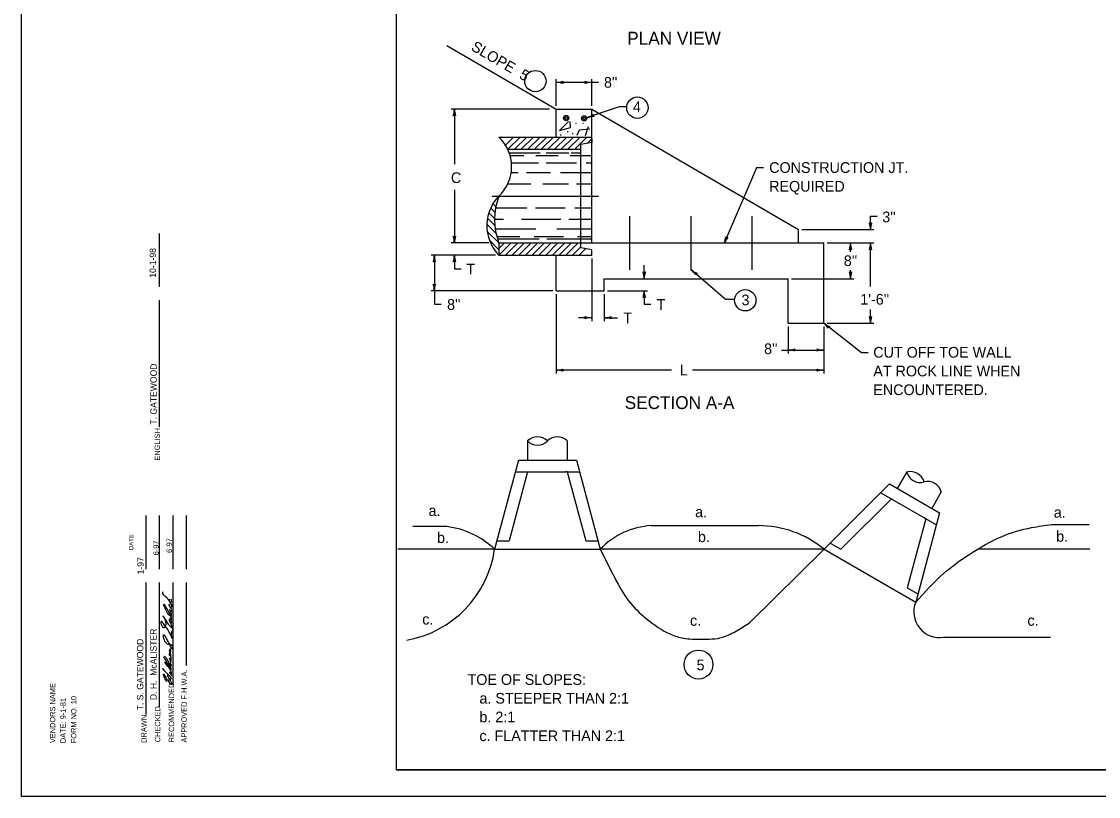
# Model space of a CAD drawing. Extents: x 1000 to 1036.3, y 1000 to 1022.
# Drawn here: x 1000 to 1020.13, y 1000 to 1014.48 of the extents above; entities that cross this region are included whole.
import ezdxf

# ---------------------------------------------------------------- set-up
doc = ezdxf.new("R2010")
doc.units = 0
for name, color, linetype in [('Level 1', 7, 'Continuous'), ('Level 10', 7, 'Continuous'), ('Level 11', 7, 'Continuous')]:
    doc.layers.add(name, color=color, linetype=linetype)

msp = doc.modelspace()

# ---------------------------------------------------------------- linework, layer by layer
at = {"layer": 'Level 1'}
for p, q in [((1007.948, 1014.029), (1009.992, 1012.839)), ((1009.992, 1012.901), (1009.992, 1013.401)), ((1010.659, 1012.901), (1010.659, 1013.401)), ((1010.784, 1013.339), (1009.992, 1013.339)), ((1009.867, 1012.839), (1008.028, 1012.839)), ((1008.09, 1012.839), (1008.09, 1011.812)), ((1009.992, 1012.839), (1010.659, 1012.839)), ((1009.992, 1012.313), (1009.992, 1012.839)), ((1011.17, 1012.882), (1010.574, 1012.681)), ((1010.659, 1012.839), (1014.522, 1010.589)), ((1010.659, 1010.339), (1010.659, 1012.839)), ((1011.296, 1012.882), (1011.17, 1012.882)), ((1008.921, 1012.318), (1010.659, 1012.318)), ((1009.044, 1012.169), (1009.192, 1012.318)), ((1009.088, 1012.089), (1009.317, 1012.318)), ((1009.213, 1012.089), (1009.442, 1012.318)), ((1009.338, 1012.089), (1009.567, 1012.318)), ((1009.463, 1012.089), (1009.692, 1012.318)), ((1009.588, 1012.089), (1009.817, 1012.318)), ((1009.713, 1012.089), (1009.942, 1012.318)), ((1009.838, 1012.089), (1010.067, 1012.318)), ((1009.963, 1012.089), (1010.192, 1012.318)), ((1010.088, 1012.089), (1010.317, 1012.318)), ((1010.213, 1012.089), (1010.442, 1012.318)), ((1010.338, 1012.089), (1010.567, 1012.318)), ((1010.659, 1012.214), (1010.454, 1012.178)), ((1010.573, 1012.199), (1010.659, 1012.285)), ((1010.659, 1012.285), (1010.659, 1012.214)), ((1009.088, 1012.089), (1010.454, 1012.089)), ((1009.115, 1012.023), (1009.69, 1012.023)), ((1009.808, 1012.023), (1010.23, 1012.023)), ((1010.273, 1012.023), (1010.454, 1012.023)), ((1010.454, 1010.246), (1010.454, 1012.178)), ((1009.131, 1011.975), (1009.386, 1011.975)), ((1009.157, 1011.835), (1009.664, 1011.835)), ((1009.614, 1011.975), (1010.028, 1011.975)), ((1009.808, 1011.835), (1010.374, 1011.835)), ((1010.256, 1011.975), (1010.659, 1011.975)), ((1010.551, 1011.835), (1010.659, 1011.835)), ((1009.152, 1011.653), (1009.284, 1011.653)), ((1009.436, 1011.653), (1009.884, 1011.653)), ((1010.07, 1011.653), (1010.659, 1011.653)), ((1013.739, 1011.74), (1013.131, 1010.333)), ((1013.864, 1011.74), (1013.739, 1011.74)), ((1009.087, 1011.441), (1009.521, 1011.441)), ((1009.74, 1011.441), (1010.222, 1011.441)), ((1010.374, 1011.441), (1010.659, 1011.441)), ((1008.09, 1011.331), (1008.09, 1010.339)), ((1008.796, 1011.214), (1010.784, 1011.214)), ((1008.849, 1010.911), (1008.769, 1010.991)), ((1008.866, 1011.02), (1008.812, 1011.073)), ((1009.445, 1010.99), (1008.86, 1010.99)), ((1010.163, 1010.99), (1009.605, 1010.99)), ((1010.659, 1010.99), (1010.34, 1010.99)), ((1008.846, 1010.664), (1008.709, 1010.801)), ((1008.841, 1010.794), (1008.734, 1010.901)), ((1011.367, 1009.839), (1011.367, 1010.839)), ((1012.517, 1009.839), (1012.517, 1010.839)), ((1013.654, 1009.839), (1013.654, 1010.839)), ((1015.867, 1010.589), (1015.867, 1010.839)), ((1015.867, 1010.839), (1015.992, 1010.839)), ((1008.869, 1010.516), (1008.697, 1010.688)), ((1009.005, 1010.777), (1008.841, 1010.777)), ((1009.614, 1010.596), (1008.855, 1010.596)), ((1010.078, 1010.777), (1009.343, 1010.777)), ((1010.659, 1010.596), (1010.002, 1010.596)), ((1010.659, 1010.777), (1010.23, 1010.777)), ((1014.522, 1010.339), (1014.522, 1010.589)), ((1014.585, 1010.589), (1015.93, 1010.589)), ((1002.581, 1009.519), (1002.581, 1010.519)), ((1008.921, 1010.339), (1008.704, 1010.556)), ((1008.921, 1010.214), (1008.745, 1010.39)), ((1009.31, 1010.456), (1008.884, 1010.456)), ((1009.673, 1010.408), (1008.897, 1010.408)), ((1010.129, 1010.456), (1009.58, 1010.456)), ((1010.659, 1010.408), (1009.816, 1010.408)), ((1010.659, 1010.456), (1010.391, 1010.456)), ((1008.734, 1010.339), (1008.028, 1010.339)), ((1008.921, 1010.339), (1010.659, 1010.339)), ((1008.921, 1010.339), (1008.921, 1010.109)), ((1008.921, 1010.109), (1009.151, 1010.339)), ((1008.921, 1010.234), (1009.026, 1010.339)), ((1009.046, 1010.109), (1009.276, 1010.339)), ((1009.171, 1010.109), (1009.401, 1010.339)), ((1009.296, 1010.109), (1009.526, 1010.339)), ((1009.421, 1010.109), (1009.651, 1010.339)), ((1009.546, 1010.109), (1009.776, 1010.339)), ((1009.671, 1010.109), (1009.901, 1010.339)), ((1009.796, 1010.109), (1010.026, 1010.339)), ((1009.921, 1010.109), (1010.151, 1010.339)), ((1010.046, 1010.109), (1010.276, 1010.339)), ((1010.171, 1010.109), (1010.401, 1010.339)), ((1010.296, 1010.109), (1010.454, 1010.267)), ((1010.421, 1010.109), (1010.542, 1010.23)), ((1010.659, 1010.21), (1010.454, 1010.246)), ((1010.659, 1010.339), (1014.992, 1010.339)), ((1010.659, 1010.106), (1010.659, 1010.21)), ((1014.992, 1008.839), (1014.992, 1010.339)), ((1015.055, 1010.339), (1015.93, 1010.339)), ((1015.492, 1010.176), (1015.492, 1010.339)), ((1015.867, 1009.527), (1015.867, 1010.339)), ((1008.859, 1010.109), (1007.653, 1010.109)), ((1007.715, 1010.109), (1007.715, 1009.193)), ((1008.09, 1010.109), (1008.09, 1009.859)), ((1008.921, 1010.109), (1010.659, 1010.109)), ((1009.992, 1009.443), (1009.992, 1010.109)), ((1010.659, 1010.047), (1010.659, 1008.88)), ((1008.09, 1009.859), (1008.215, 1009.859)), ((1011.638, 1009.672), (1011.638, 1009.922)), ((1013.151, 1009.287), (1012.517, 1009.839)), ((1015.492, 1009.672), (1015.492, 1009.828)), ((1010.888, 1009.443), (1010.888, 1009.672)), ((1010.888, 1009.672), (1014.326, 1009.672)), ((1014.326, 1008.839), (1014.326, 1009.672)), ((1014.388, 1009.672), (1015.555, 1009.672)), ((1009.93, 1009.443), (1007.653, 1009.443)), ((1009.992, 1009.443), (1010.888, 1009.443)), ((1009.992, 1009.38), (1009.992, 1007.901)), ((1010.888, 1009.38), (1010.888, 1008.88)), ((1010.951, 1009.443), (1011.701, 1009.443)), ((1011.638, 1009.443), (1011.638, 1009.193)), ((1002.581, 1006.903), (1002.581, 1009.269)), ((1007.715, 1009.193), (1007.84, 1009.193)), ((1011.638, 1009.193), (1011.763, 1009.193)), ((1013.151, 1009.287), (1013.327, 1009.287)), ((1015.867, 1008.839), (1015.867, 1009.094)), ((1010.659, 1008.943), (1010.409, 1008.943)), ((1010.888, 1008.943), (1011.138, 1008.943)), ((1014.326, 1008.839), (1014.992, 1008.839)), ((1014.326, 1008.776), (1014.326, 1008.276)), ((1015.698, 1008.288), (1014.992, 1008.839)), ((1014.992, 1008.776), (1014.992, 1007.901)), ((1015.055, 1008.839), (1015.93, 1008.839)), ((1014.201, 1008.339), (1014.326, 1008.339)), ((1014.326, 1008.339), (1014.992, 1008.339)), ((1015.823, 1008.288), (1015.698, 1008.288)), ((1012.146, 1007.964), (1009.992, 1007.964)), ((1014.992, 1007.964), (1012.543, 1007.964)), ((1009.458, 1006.641), (1009.458, 1006.284)), ((1010.2, 1006.641), (1010.2, 1006.284)), ((1009.287, 1006.284), (1008.841, 1004.617)), ((1009.287, 1006.284), (1010.371, 1006.284)), ((1010.371, 1006.284), (1010.817, 1004.617)), ((1009.458, 1006.061), (1009.113, 1004.774)), ((1009.228, 1006.061), (1010.43, 1006.061)), ((1009.463, 1006.061), (1009.497, 1006.061)), ((1009.829, 1006.061), (1009.829, 1006.057)), ((1010.2, 1006.061), (1010.166, 1006.061)), ((1010.2, 1006.061), (1010.545, 1004.774)), ((1016.546, 1006.061), (1016.368, 1005.752)), ((1016.22, 1005.837), (1015, 1004.617)), ((1016.22, 1005.837), (1017.158, 1005.295)), ((1016.257, 1005.559), (1015.314, 1004.617)), ((1016.058, 1005.674), (1017.099, 1005.073)), ((1016.261, 1005.557), (1016.291, 1005.54)), ((1017.189, 1005.69), (1017.011, 1005.381)), ((1016.578, 1005.374), (1016.576, 1005.37)), ((1016.899, 1005.188), (1016.554, 1003.9)), ((1017.158, 1005.295), (1016.712, 1003.629)), ((1016.899, 1005.188), (1016.87, 1005.205)), ((1007.951, 1005.041), (1007.311, 1005.041)), ((1011.769, 1005.059), (1013.769, 1005.059)), ((1008.883, 1004.774), (1009.113, 1004.774)), ((1010.545, 1004.774), (1010.775, 1004.774)), ((1008.841, 1004.617), (1010.817, 1004.617)), ((1015, 1004.617), (1013.614, 1003.249)), ((1015, 1004.617), (1016.712, 1003.629)), ((1015.115, 1004.732), (1015.314, 1004.617)), ((1016.554, 1003.9), (1016.754, 1003.785)), ((1017.231, 1002.975), (1017.231, 1002.975)), ((1017.231, 1002.975), (1019.231, 1002.975)), ((1017.395, 1002.956), (1017.395, 1002.956))]:
    msp.add_line(p, q, dxfattribs=at)
for points in [[(1010.22, 1012.61), (1010.056, 1012.437), (1010.261, 1012.495), (1010.251, 1012.61)], [(1010.216, 1012.416), (1010.199, 1012.414)], [(1010.368, 1012.568), (1010.351, 1012.566)], [(1010.621, 1012.465), (1010.419, 1012.447), (1010.378, 1012.347)], [(1010.499, 1012.568), (1010.482, 1012.566)], [(1010.542, 1012.347), (1010.596, 1012.512)], [(1010.085, 1012.353), (1010.068, 1012.351)], [(1010.311, 1012.379), (1010.293, 1012.377)]]:
    msp.add_lwpolyline(points, dxfattribs=at)
for centre, radius in [((1009.604, 1013.362), 0.199), ((1011.51, 1012.866), 0.2), ((1010.179, 1012.672), 0.05), ((1010.179, 1012.672), 0.025), ((1010.515, 1012.667), 0.05), ((1010.515, 1012.667), 0.025), ((1013.526, 1009.269), 0.2), ((1012.652, 1002.464), 0.27)]:
    msp.add_circle(centre, radius, dxfattribs=at)
for centre, radius, start, end in [((1009.992, 1013.73), 0.391, 270, 288.6688), ((1009.992, 1012.948), 0.391, 71.3472, 89.9939), ((1009.992, 1013.73), 0.391, 269.9878, 270), ((1010.141, 1013.339), 0.0313, 138.7746, 220.8913), ((1010.51, 1013.339), 0.0313, 318.7746, 40.8913), ((1010.659, 1013.73), 0.391, 251.3472, 269.9939), ((1010.659, 1012.948), 0.391, 90, 108.6688), ((1010.659, 1012.948), 0.391, 89.9878, 90), ((1007.699, 1012.839), 0.391, 341.3472, 359.9939), ((1008.481, 1012.839), 0.391, 180, 198.6688), ((1008.481, 1012.839), 0.391, 179.9878, 180), ((1008.09, 1012.69), 0.0313, 48.7746, 130.8913), ((1010.448, 1013.051), 0.391, 288.6869, 307.3557), ((1010.699, 1012.31), 0.391, 90.0341, 108.6808), ((1010.448, 1013.051), 0.391, 288.6747, 288.6869), ((1010.715, 1012.728), 0.0313, 157.4615, 239.5782), ((1008.402, 1011.766), 0.758, 313.2624, 46.7376), ((1009.489, 1010.662), 0.792, 132.474, 224.2505), ((1010.074, 1010.776), 1.233, 159.2195, 200.7805), ((1015.867, 1010.737), 0.0313, 228.7746, 310.8913), ((1015.476, 1010.589), 0.391, 0, 18.6688), ((1016.258, 1010.589), 0.391, 161.3472, 179.9939), ((1015.476, 1010.589), 0.391, 359.9878, 0), ((1008.09, 1010.487), 0.0313, 228.7746, 310.8913), ((1007.699, 1010.339), 0.391, 0, 18.6688), ((1008.09, 1010.487), 0.0313, 228.7746, 310.8913), ((1007.699, 1010.339), 0.391, 0, 18.6688), ((1008.481, 1010.339), 0.391, 161.3472, 179.9939), ((1008.481, 1010.339), 0.391, 161.3472, 179.9939), ((1012.773, 1010.488), 0.391, 336.6312, 355.3), ((1013.49, 1010.178), 0.391, 137.9784, 156.6251), ((1013.191, 1010.469), 0.0313, 205.4058, 287.5225), ((1007.699, 1010.339), 0.391, 359.9878, 0), ((1007.699, 1010.339), 0.391, 359.9878, 0), ((1012.773, 1010.488), 0.391, 336.619, 336.6312), ((1015.101, 1010.339), 0.391, 341.3472, 359.9939), ((1015.492, 1010.19), 0.0313, 48.7746, 130.8913), ((1015.883, 1010.339), 0.391, 180, 198.6688), ((1015.883, 1010.339), 0.391, 179.9878, 180), ((1015.476, 1010.339), 0.391, 341.3472, 359.9939), ((1015.867, 1010.19), 0.0313, 48.7746, 130.8913), ((1016.258, 1010.339), 0.391, 180, 198.6688), ((1016.258, 1010.339), 0.391, 179.9878, 180), ((1007.324, 1010.109), 0.391, 341.3472, 359.9939), ((1007.715, 1009.961), 0.0313, 48.7746, 130.8913), ((1008.106, 1010.109), 0.391, 179.9878, 180), ((1008.106, 1010.109), 0.391, 180, 198.6688), ((1007.699, 1010.109), 0.391, 341.3472, 359.9939), ((1008.09, 1009.961), 0.0313, 48.7746, 130.8913), ((1008.481, 1010.109), 0.391, 179.9878, 180), ((1008.481, 1010.109), 0.391, 180, 198.6688), ((1011.638, 1009.821), 0.0313, 228.7746, 310.8913), ((1011.247, 1009.672), 0.391, 0, 18.6688), ((1012.029, 1009.672), 0.391, 161.3472, 179.9939), ((1012.773, 1010.133), 0.391, 228.9551, 247.6239), ((1012.26, 1009.544), 0.391, 30.3023, 48.949), ((1012.773, 1010.133), 0.391, 228.9429, 228.9551), ((1015.492, 1009.821), 0.0313, 228.7746, 310.8913), ((1015.101, 1009.672), 0.391, 0, 18.6688), ((1015.883, 1009.672), 0.391, 161.3472, 179.9939), ((1011.247, 1009.672), 0.391, 359.9878, 0), ((1012.629, 1009.741), 0.0313, 97.7297, 179.8464), ((1015.101, 1009.672), 0.391, 359.9878, 0), ((1007.715, 1009.591), 0.0313, 228.7746, 310.8913), ((1007.324, 1009.443), 0.391, 0, 18.6688), ((1008.106, 1009.443), 0.391, 161.3472, 179.9939), ((1007.324, 1009.443), 0.391, 359.9878, 0), ((1011.247, 1009.443), 0.391, 341.3472, 359.9939), ((1012.029, 1009.443), 0.391, 180, 198.6688), ((1012.029, 1009.443), 0.391, 179.9878, 180), ((1011.638, 1009.294), 0.0313, 48.7746, 130.8913), ((1010.51, 1008.943), 0.0313, 318.7746, 40.8913), ((1010.659, 1009.334), 0.391, 251.3472, 269.9939), ((1010.659, 1008.552), 0.391, 90, 108.6688), ((1010.659, 1008.552), 0.391, 89.9878, 90), ((1010.888, 1009.334), 0.391, 270, 288.6688), ((1010.888, 1008.552), 0.391, 71.3472, 89.9939), ((1010.888, 1009.334), 0.391, 269.9878, 270), ((1011.037, 1008.943), 0.0313, 138.7746, 220.8913), ((1015.233, 1009.147), 0.391, 232.0595, 250.7283), ((1014.752, 1008.53), 0.391, 33.4066, 52.0534), ((1015.233, 1009.147), 0.391, 232.0473, 232.0595), ((1015.109, 1008.747), 0.0313, 100.8341, 182.9508), ((1015.867, 1008.987), 0.0313, 228.7746, 310.8913), ((1015.476, 1008.839), 0.391, 0, 18.6688), ((1016.258, 1008.839), 0.391, 161.3472, 179.9939), ((1015.476, 1008.839), 0.391, 359.9878, 0), ((1014.326, 1008.73), 0.391, 269.9878, 270), ((1014.326, 1008.73), 0.391, 270, 288.6688), ((1014.326, 1007.948), 0.391, 71.3472, 89.9939), ((1014.474, 1008.339), 0.0313, 138.7746, 220.8913), ((1014.844, 1008.339), 0.0313, 318.7746, 40.8913), ((1014.992, 1008.73), 0.391, 251.3472, 269.9939), ((1014.844, 1008.339), 0.0313, 318.7746, 40.8913), ((1014.992, 1008.73), 0.391, 251.3472, 269.9939), ((1014.992, 1007.948), 0.391, 90, 108.6688), ((1014.992, 1007.948), 0.391, 90, 108.6688), ((1014.992, 1007.948), 0.391, 89.9878, 90), ((1014.992, 1007.948), 0.391, 89.9878, 90), ((1009.992, 1008.355), 0.391, 270, 288.6688), ((1010.141, 1007.964), 0.0313, 138.7746, 220.8913), ((1014.844, 1007.964), 0.0313, 318.7746, 40.8913), ((1014.992, 1008.355), 0.391, 251.3472, 269.9939), ((1009.992, 1007.573), 0.391, 71.3472, 89.9939), ((1009.992, 1008.355), 0.391, 269.9878, 270), ((1014.992, 1007.573), 0.391, 90, 108.6688), ((1014.992, 1007.573), 0.391, 89.9878, 90), ((1009.643, 1006.451), 0.265, 45.6622, 134.3464), ((1009.643, 1006.817), 0.256, 223.6656, 316.343), ((1010.014, 1006.451), 0.266, 45.5862, 134.4053), ((1016.612, 1005.804), 0.265, 15.6622, 104.3464), ((1016.795, 1006.121), 0.256, 193.6656, 286.343), ((1016.933, 1005.618), 0.266, 15.5862, 104.4053), ((1007.759, 1003.492), 1.561, 46.1422, 82.9632), ((1011.855, 1003.628), 1.434, 93.4524, 136.3713), ((1013.773, 1003.133), 1.926, 50.4095, 90.1169), ((1006.847, 1004.902), 2.014, 280.1335, 351.8584), ((1017.155, 1003.447), 0.479, 157.7441, 279.1093)]:
    msp.add_arc(centre, radius, start, end, dxfattribs=at)
for points in [[(1016.712, 1003.629), (1017.231, 1004.163), (1017.724, 1004.529), (1018.327, 1004.858), (1018.875, 1005.022), (1019.258, 1005.077)], [(1010.817, 1004.617), (1011.093, 1004.072), (1011.348, 1003.651), (1011.677, 1003.322), (1012.134, 1003.029), (1012.371, 1002.956), (1012.7, 1002.938), (1013.102, 1002.975), (1013.376, 1003.103), (1013.614, 1003.249)], [(1002.814, 1003.161), (1002.784, 1003.25), (1002.754, 1003.303), (1002.767, 1003.272), (1002.785, 1003.242), (1002.802, 1003.236), (1002.802, 1003.272), (1002.782, 1003.32), (1002.773, 1003.334), (1002.775, 1003.317), (1002.788, 1003.301), (1002.801, 1003.299), (1002.804, 1003.317), (1002.794, 1003.359), (1002.751, 1003.445), (1002.747, 1003.453), (1002.69, 1003.557), (1002.674, 1003.583), (1002.666, 1003.591), (1002.656, 1003.582), (1002.663, 1003.548), (1002.713, 1003.441), (1002.752, 1003.391), (1002.772, 1003.378), (1002.787, 1003.376), (1002.801, 1003.383), (1002.801, 1003.41), (1002.782, 1003.454), (1002.761, 1003.492), (1002.782, 1003.458), (1002.801, 1003.453), (1002.806, 1003.463), (1002.796, 1003.508), (1002.778, 1003.542), (1002.758, 1003.573), (1002.758, 1003.588), (1002.772, 1003.588), (1002.764, 1003.575), (1002.77, 1003.55), (1002.777, 1003.539), (1002.798, 1003.531), (1002.81, 1003.547), (1002.806, 1003.577), (1002.777, 1003.631), (1002.693, 1003.732), (1002.689, 1003.735), (1002.649, 1003.782), (1002.639, 1003.804), (1002.638, 1003.821)], [(1002.76, 1003.686), (1002.77, 1003.633), (1002.781, 1003.623), (1002.794, 1003.624), (1002.802, 1003.64), (1002.799, 1003.687)], [(1002.817, 1002.951), (1002.77, 1003.049), (1002.72, 1003.136), (1002.652, 1003.229), (1002.613, 1003.268), (1002.605, 1003.263), (1002.603, 1003.24), (1002.622, 1003.19), (1002.636, 1003.168), (1002.651, 1003.158), (1002.672, 1003.157), (1002.687, 1003.166), (1002.7, 1003.217), (1002.699, 1003.257), (1002.687, 1003.306), (1002.686, 1003.312), (1002.668, 1003.344), (1002.642, 1003.369), (1002.655, 1003.352), (1002.715, 1003.26), (1002.779, 1003.178), (1002.828, 1003.119), (1002.818, 1003.092), (1002.799, 1003.059), (1002.803, 1003.001), (1002.816, 1002.949)], [(1002.802, 1002.751), (1002.794, 1002.79), (1002.776, 1002.827), (1002.73, 1002.915), (1002.684, 1002.995), (1002.652, 1003.02), (1002.643, 1002.999), (1002.648, 1002.976), (1002.663, 1002.923), (1002.689, 1002.885), (1002.722, 1002.853), (1002.775, 1002.842), (1002.81, 1002.827), (1002.827, 1002.792), (1002.819, 1002.783), (1002.815, 1002.779), (1002.808, 1002.751)], [(1002.807, 1002.248), (1002.787, 1002.299), (1002.774, 1002.317), (1002.77, 1002.319), (1002.794, 1002.285), (1002.803, 1002.291), (1002.803, 1002.31), (1002.777, 1002.383), (1002.729, 1002.46), (1002.686, 1002.505), (1002.681, 1002.507), (1002.68, 1002.498), (1002.688, 1002.484), (1002.756, 1002.398), (1002.781, 1002.369), (1002.799, 1002.364), (1002.793, 1002.398), (1002.791, 1002.404), (1002.76, 1002.485), (1002.719, 1002.565), (1002.673, 1002.611), (1002.666, 1002.612), (1002.661, 1002.606), (1002.668, 1002.587), (1002.712, 1002.502), (1002.76, 1002.446), (1002.786, 1002.431), (1002.795, 1002.432), (1002.799, 1002.436), (1002.792, 1002.474), (1002.778, 1002.504), (1002.778, 1002.5), (1002.788, 1002.488), (1002.792, 1002.502), (1002.777, 1002.547), (1002.765, 1002.581), (1002.786, 1002.539), (1002.796, 1002.544), (1002.791, 1002.573), (1002.784, 1002.584), (1002.775, 1002.589), (1002.792, 1002.572), (1002.798, 1002.598), (1002.763, 1002.647), (1002.76, 1002.656), (1002.77, 1002.657), (1002.792, 1002.634), (1002.783, 1002.662), (1002.781, 1002.667), (1002.766, 1002.689), (1002.785, 1002.673), (1002.775, 1002.698), (1002.759, 1002.734), (1002.773, 1002.71), (1002.785, 1002.706), (1002.791, 1002.715), (1002.782, 1002.74), (1002.765, 1002.756)], [(1002.717, 1002.142), (1002.676, 1002.213), (1002.656, 1002.287), (1002.696, 1002.22), (1002.752, 1002.141), (1002.792, 1002.098), (1002.81, 1002.095), (1002.804, 1002.119), (1002.767, 1002.191), (1002.724, 1002.261), (1002.749, 1002.217), (1002.783, 1002.196), (1002.797, 1002.2), (1002.788, 1002.228), (1002.763, 1002.256), (1002.759, 1002.261), (1002.683, 1002.331), (1002.638, 1002.394)]]:
    msp.add_spline(points, degree=3, dxfattribs=at)
at = {"layer": 'Level 10'}
for p, q in [((1000, 1000), (1000, 1022)), ((1007, 1021.5), (1007, 1000.5)), ((1002.331, 1004.248), (1002.331, 1005.248)), ((1002.581, 1004.248), (1002.581, 1005.248)), ((1002.831, 1004.248), (1002.831, 1005.248)), ((1003.081, 1004.248), (1003.081, 1005.248)), ((1019.956, 1005.076), (1019.251, 1005.076)), ((1008.841, 1004.617), (1007.032, 1004.617)), ((1015, 1004.617), (1010.817, 1004.617)), ((1019.968, 1004.617), (1017.864, 1004.617)), ((1002.331, 1001.528), (1002.331, 1003.998)), ((1002.581, 1001.673), (1002.581, 1003.998)), ((1002.831, 1002.081), (1002.831, 1003.998)), ((1003.081, 1002.448), (1003.081, 1003.998)), ((1035.5, 1000.5), (1007, 1000.5)), ((1036, 1000), (1000, 1000))]:
    msp.add_line(p, q, dxfattribs=at)
at = {"layer": 'Level 11'}
msp.add_lwpolyline([(1007, 1000.5), (1035.5, 1000.5), (1035.5, 1021.5), (1007, 1021.5)], close=True, dxfattribs=at)

# ---------------------------------------------------------------- texts
at = {"layer": 'Level 1'}
for s, height, p in [('PLAN VIEW', 0.24, (1011.321, 1014.044)), ("8''", 0.2, (1010.885, 1013.239)), ('4', 0.2, (1011.427, 1012.782)), ('CONSTRUCTION JT.', 0.2, (1013.973, 1011.648)), ('C', 0.2, (1008.025, 1011.459)), ('REQUIRED', 0.2, (1013.973, 1011.298)), ("3''", 0.2, (1016.087, 1010.726)), ("8''", 0.2, (1015.368, 1009.908)), ('T', 0.2, (1008.314, 1009.752)), ('3', 0.2, (1013.457, 1009.175)), ("1'-6''", 0.2, (1015.676, 1009.187)), ("8''", 0.2, (1007.953, 1009.09)), ('T', 0.2, (1011.87, 1009.09)), ('T', 0.2, (1011.245, 1008.838)), ("8''", 0.2, (1013.878, 1008.263)), ('CUT OFF TOE WALL', 0.2, (1015.919, 1008.197)), ('L', 0.2, (1012.303, 1007.864)), ('AT ROCK LINE WHEN', 0.2, (1015.919, 1007.847)), ('ENCOUNTERED.', 0.2, (1015.919, 1007.497)), ('SECTION A-A', 0.24, (1011.273, 1007.237)), ('a.', 0.2, (1007.607, 1005.239)), ('a.', 0.2, (1012.589, 1005.215)), ('a.', 0.2, (1019.293, 1005.207)), ('b.', 0.2, (1012.641, 1004.751)), ('b.', 0.2, (1019.337, 1004.758)), ('b.', 0.2, (1007.765, 1004.734)), ('c.', 0.2, (1007.489, 1003.211)), ('c.', 0.2, (1012.494, 1003.188)), ('c.', 0.2, (1018.8, 1003.188)), ('5', 0.2, (1012.616, 1002.356)), ('TOE OF SLOPES:', 0.2, (1008.335, 1002.084)), ('   a. STEEPER THAN 2:1', 0.2, (1008.335, 1001.734)), ('   b. 2:1', 0.2, (1008.335, 1001.385)), ('   c. FLATTER THAN 2:1', 0.2, (1008.335, 1001.034))]:
    msp.add_text(s, height=height, dxfattribs=at).set_placement(p)
for s, height, rotation, p in [('SLOPE  5', 0.2, 329.7854, (1008.386, 1013.951)), ('10-1-98', 0.12, 90, (1002.513, 1009.69)), ('T. GATEWOOD', 0.12, 90, (1002.527, 1006.946)), ('ENGLISH', 0.1, 90, (1002.587, 1006.273)), ('6-97', 0.1, 90, (1002.561, 1004.504)), ('6-97', 0.1, 90, (1002.81, 1004.549)), ('1-97', 0.12, 90, (1002.284, 1004.148)), ('.', 0.0515, 269.9999, (1002.656, 1003.609)), ('T. S. GATEWOOD', 0.12, 90, (1002.276, 1001.609)), (' D. H.  McALISTER', 0.12, 90, (1002.526, 1001.754)), ('.', 0.0515, 269.9999, (1002.769, 1002.862)), ('.', 0.0515, 269.9999, (1002.69, 1002.577)), ('.', 0.0515, 269.9999, (1002.671, 1002.381))]:
    msp.add_text(s, height=height, rotation=rotation, dxfattribs=at).set_placement(p)
at = {"layer": 'Level 10'}
for s, height, p in [('DATE', 0.08, (1002.088, 1004.602)), ('APPROVED F.H.W.A.', 0.1, (1003.089, 1001.006)), ('VENDORS NAME', 0.1, (1000.631, 1000.996)), ('RECOMMENDED', 0.1, (1002.852, 1001.012)), ('DATE: 9-1-81', 0.1, (1000.826, 1000.996)), ('FORM NO. 10', 0.1, (1001.025, 1000.994)), ('CHECKED', 0.1, (1002.592, 1001.012)), ('DRAWN', 0.1, (1002.337, 1001.002))]:
    msp.add_text(s, height=height, rotation=90, dxfattribs=at).set_placement(p)

doc.saveas('drawing.dxf')
